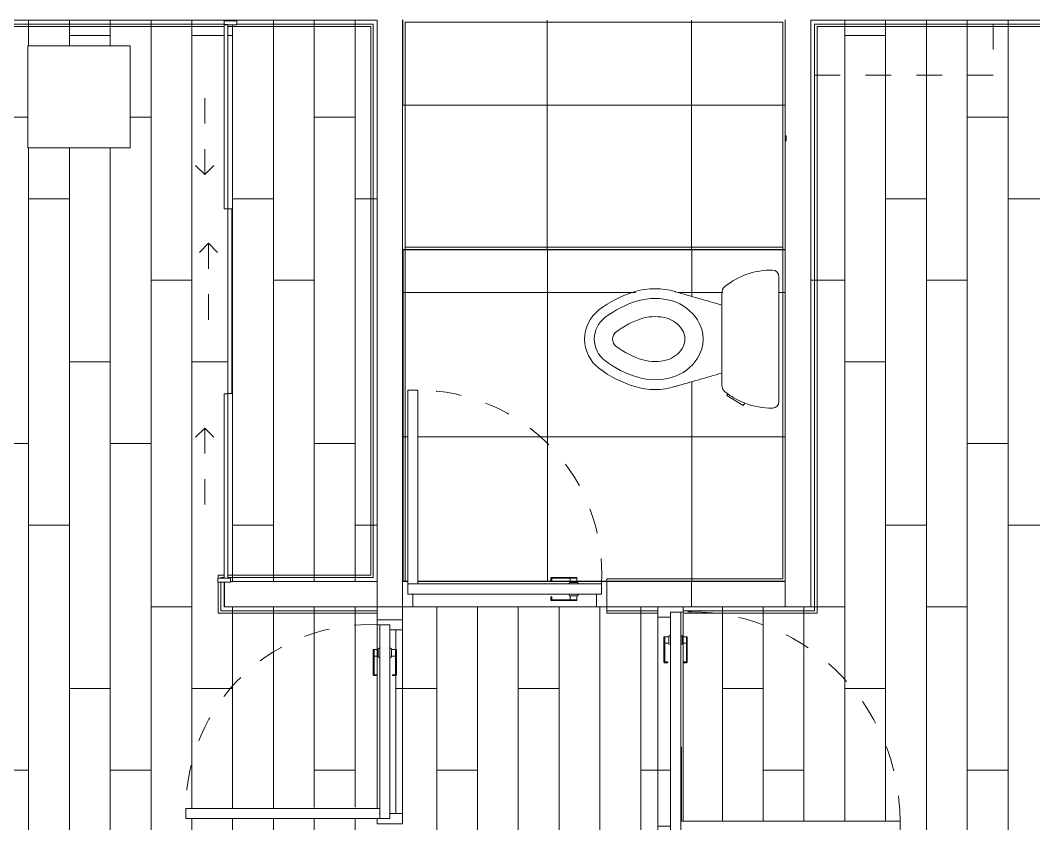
# Model space of a CAD drawing. Header units: metres. Extents: x 3856 to 4207, y -1118 to -691.
# Drawn here: x 3945.858 to 3949.831, y -987.677 to -984.527 of the extents above; entities that cross this region are included whole.
import ezdxf

# ---------------------------------------------------------------- set-up
doc = ezdxf.new("R2010")
doc.units = ezdxf.units.M
for name, pattern in [('Dash', [0.00635, 0.003175, -0.003175]), ('Derribado', [0.0048000000000000004, 0.0032, -0.0016]), ('Trazo', [0.006, 0.003, -0.003])]:
    doc.linetypes.add(name, pattern=pattern)
for name, color, linetype, lineweight in [('_Hidden Lines_', 7, 'Trazo', 9), ('Batiente de alzado', 7, 'Trazo', 9), ('Casework', 7, 'Continuous', 9), ('Common Edges', 7, 'Continuous', 9), ('Detail Items', 7, 'Continuous', 9), ('Doors', 7, 'Continuous', 9), ('Floors', 7, 'Continuous', 9), ('Linea de proyección', 7, 'Derribado', 9), ('Panel', 7, 'Continuous', 9), ('Plumbing Fixtures', 7, 'Continuous', 9), ('Surface Pattern', 7, 'Continuous', 9), ('Walls', 7, 'Continuous', 9)]:
    doc.layers.add(name, color=color, linetype=linetype, lineweight=lineweight)
doc.layers.add('Cour_Roja_Punteada_1', color=1, linetype='Dash', lineweight=9, true_color=0xff0000)
doc.layers.add('ROA-E00-URB-A101-MASTER_PLAN cambio estaciomientos_dwg', color=7, linetype='Continuous', lineweight=9, true_color=0x767676)

# ---------------------------------------------------------------- blocks, each defined once
blk = doc.blocks.new('Multifuncional 2D - Mesa Noche-4976159-IMPLANTACIÓN - KIT COMERCIAL')
at = {"layer": '_Hidden Lines_'}
for p, q in [((-0.4577620569950909, 1.086555683498738), (-0.857762056995091, 1.086555683498738)), ((-0.857762056995091, 1.086555683498738), (-0.857762056995091, 0.6865556834987374)), ((-0.4577620569950909, 0.6865556834987374), (-0.4577620569950909, 1.086555683498738)), ((-0.857762056995091, 0.6865556834987374), (-0.4577620569950909, 0.6865556834987374))]:
    blk.add_line(p, q, dxfattribs=at)
at = {"layer": 'Casework'}
for p, q in [((-0.857762056995097, 1.08655568349874), (-0.4577620569950955, 1.08655568349874)), ((-0.857762056995091, 0.6865556834987374), (-0.857762056995091, 1.086555683498738)), ((-0.4577620569950955, 1.08655568349874), (-0.4577620569950955, 0.6865556834987374)), ((-0.4577620569950955, 0.6865556834987374), (-0.857762056995097, 0.6865556834987374))]:
    blk.add_line(p, q, dxfattribs=at)
blk = doc.blocks.new('Toilet-Pressure_Lite_1_0-Kohler-Highline-3519-TR - SANITARIO ACUACER PLUS REDONDO BLANCO REF_ 320381001 CORONA O SIMILAR-5488958-IMPLANTACIÓN - KIT COMERCIAL')
at = {"layer": 'Plumbing Fixtures', "color": 254, "true_color": 0xd4d4d4}
for p, q in [((-0.1801879070843139, 0.2486238226514315), (-0.1335038235810955, 0.2486238226514318)), ((-0.1335038235810976, 0.2486238226514313), (0.1335038235811084, 0.2486238226514322)), ((0.1335038235811085, 0.2486238226514326), (0.1801879070843915, 0.2486238226514327)), ((-0.2604864728247689, 0.1643996283855014), (-0.2208485963497019, 0.2285772582551908)), ((-0.2208485963497019, 0.2285772582551908), (-0.2150025343455673, 0.2249665689222257)), ((-0.2511235076043945, 0.1586168025067784), (-0.2604864728247689, 0.1643996283855014)), ((0.2453633312441978, 0.02488760880128695), (-0.2453633312441851, 0.02488760880128532))]:
    blk.add_line(p, q, dxfattribs=at)
for centre, radius, start, end in [((-5.075939668586216e-17, 0.6427553522047058), 0.1440369563516639, 37.47528716573607, 142.5247128342662), ((0.2319525351493348, 0.4649308113799206), 0.436310023673554, 142.5247128342663, 163.4752871657062), ((3.383959779057477e-17, 0.6427553522047058), 0.1059369563516646, 37.47528716573644, 142.5247128342666), ((-0.2319525351493077, 0.4649308113799281), 0.4363100236735383, 16.52471283429449, 37.4752871657364), ((0.2319525351493288, 0.4649308113799238), 0.3982100236735481, 142.5247128342665, 163.4752871657064), ((0, 0.6427553522047058), 0.03471519007403445, 37.47528716573608, 142.524712834266), ((-0.231952535149313, 0.4649308113799255), 0.3982100236735447, 16.52471283429494, 37.4752871657366), ((0.2319525351493265, 0.464930811379925), 0.3269882573959152, 142.5247128342661, 163.4752871657064), ((-0.2319525351493138, 0.464930811379925), 0.3269882573959151, 16.52471283429461, 37.47528716573627), ((0.07766470487947394, 0.510705344583166), 0.2753751223644955, 163.4752871657065, 196.5247128340741), ((0.07766470487947363, 0.510705344583166), 0.237275122364496, 163.4752871657064, 196.5247128340741), ((0.07766470487947408, 0.5107053445831659), 0.166053356086866, 163.4752871657064, 196.524712834074), ((-0.07766470487946121, 0.510705344583166), 0.1660533560868658, 343.4752871659259, 16.5247128342947), ((-0.0776647048794614, 0.510705344583166), 0.2372751223644962, 343.4752871659264, 16.52471283429502), ((-0.07766470487946132, 0.510705344583166), 0.2753751223644956, 343.4752871659259, 16.52471283429468), ((0.02026089771574521, 0.493674626914924), 0.1773982284805788, 196.524712834074, 237.4752871659113), ((0.02026089771574526, 0.493674626914924), 0.1061764622029484, 196.5247128340742, 237.4752871659109), ((-0.02026089771573321, 0.4936746269149244), 0.1061764622029489, 302.5247128340732, 343.4752871659258), ((-0.02026089771573291, 0.4936746269149241), 0.1773982284805789, 302.5247128340735, 343.4752871659263), ((0.02026089771679765, 0.4936746269152477), 0.2154982284816791, 196.5247128340771, 197.1681466997196), ((-11.2240854769846, -2.8397080849147), 11.5125494736006, 15.5606257522474, 16.50016558330821), ((0, 0.4619016384278684), 0.0684932195923898, 237.4752871659109, 302.5247128340731), ((11.22408547696277, -2.839708084908398), 11.51254947357787, 163.4998344166902, 164.4393742477529), ((-0.02026089771699315, 0.4936746269153044), 0.2154982284818945, 342.8318533002796, 343.4752871659243), ((1.691979889528739e-17, 0.4619016384278686), 0.1397149858700203, 237.4752871659113, 302.5247128340734), ((-0.1807751328754266, 0.2160244707817613), 0.03260464041286635, 88.96801871538993, 141.0401872936831), ((0.1807751328754392, 0.2160244707817613), 0.03260464041286638, 38.95981270631844, 91.03198128449684), ((0.0186732519209162, 0.05474585009521459), 0.2891011349082593, 143.9285988717064, 158.9434423720505), ((0.0186732519211403, 0.05474585009503905), 0.2891011349085438, 141.0401872936843, 143.9285988717045), ((-0.01867325192089106, 0.05474585009522097), 0.2891011349082456, 359.0410338578337, 38.95981270631876), ((0.01867325192090464, 0.05474585009522057), 0.2891011349082465, 158.9434423720508, 180.958966142168), ((-0.2453633312441852, 0.04991166875583894), 0.02502405995455375, 180.0098732274629, 270.0000000000006), ((0.2453633312441978, 0.04991166875583894), 0.02502405995455361, 270.0000000000005, 359.9901267725712)]:
    blk.add_arc(centre, radius, start, end, dxfattribs=at)
blk = doc.blocks.new('COUR-PUERTA-SIMPLE - P-05 _ 80 cm x 210 cm-12032425-IMPLANTACIÓN - KIT COMERCIAL')
at = {"layer": 'Detail Items'}
for p, q in [((0.3399999999999995, -0.0399999999999892), (0.3800000000000016, -0.0399999999999894)), ((0.3399999999999979, -0.7999999999999882), (0.3400000000000016, -0.03999999999998915)), ((0.3400000000000016, -0.0399999999999892), (0.3399999999999979, -0.799999999999988)), ((0.3800000000000016, -0.0399999999999894), (0.3400000000000016, -0.0399999999999892)), ((0.3599999999999997, -0.03999999999998916), (0.3599999999999997, -0.04146767998336619)), ((0.3800000000000016, -0.0399999999999894), (0.3799999999999979, -0.7999999999999883)), ((0.3799999999999979, -0.7999999999999883), (0.3800000000000016, -0.03999999999998942)), ((0.3799999999999979, -0.7999999999999883), (0.3399999999999979, -0.7999999999999882)), ((0.3399999999999979, -0.799999999999988), (0.3799999999999979, -0.7999999999999882))]:
    blk.add_line(p, q, dxfattribs=at)
at = {"layer": 'Doors'}
for p, q in [((-0.4000000000000013, 0.05000000000000346), (-0.3599999999999954, 0.0500000000000034)), ((-0.4000000000000015, -0.04999999999999611), (-0.4000000000000013, 0.05000000000000346)), ((-0.3599999999999954, 0.0500000000000034), (-0.3599999999999954, 6.852518552591391e-16)), ((0.3599999999999953, 0.05000000000000203), (0.4000000000000015, 0.05000000000000197)), ((0.3599999999999951, -6.868058484392306e-16), (0.3599999999999953, 0.05000000000000203)), ((0.4000000000000015, 0.05000000000000197), (0.4000000000000012, -0.0499999999999978)), ((-0.380000000000001, 7.106315536020694e-16), (-0.3800000000000011, -0.04999999999999614)), ((-0.3599999999999954, 6.868058484392306e-16), (-0.380000000000001, 7.106315536020694e-16)), ((-0.2857437563335312, 0.006349999995472172), (-0.2890500000010821, -4.504727257881314e-12)), ((-0.254256243667518, 0.006350000000019384), (-0.2857437563324194, 0.006350000000019384)), ((-0.254256243667518, 0.006350000000019384), (-0.2857437563324194, 0.006350000000019384)), ((-0.2827000000011052, 0.02539999999554148), (-0.2827000000011052, 0.02222499999551837)), ((-0.2699999999999688, 0.02540000000006156), (-0.2826999999999686, 0.02540000000006156)), ((-0.2826999999999686, 0.02222500000006084), (-0.2699999999999688, 0.02222500000006084)), ((-0.2827000000011052, 0.02222499999544907), (-0.2827000000011052, 0.006349999995472172)), ((-0.2572999999999688, 0.02222499999999738), (-0.2826999999999688, 0.02222499999999738)), ((-0.2572999999999688, 0.02222499999999738), (-0.2826999999999688, 0.02222499999999738)), ((-0.2826999999999688, 0.006350000000019412), (-0.2572999999999688, 0.006350000000019412)), ((-0.2826999999999688, 0.006350000000019412), (-0.2572999999999688, 0.006350000000019412)), ((-0.2699999999999687, 0.02540000000006156), (-0.1842443741382883, 0.02540000000006122)), ((-0.1842443741382883, 0.02540000000006099), (-0.2699999999999688, 0.02540000000006121)), ((-0.2699999999999671, 0.02540000000006121), (-0.2699999999999671, 0.02222500000006084)), ((-0.2699999999999612, 0.02222500000006119), (-0.2699999999999612, 0.02540000000006124)), ((-0.2699999999999688, 0.02222500000006084), (-0.1842443741382883, 0.02222500000006062)), ((-0.1842443741382883, 0.02222500000006085), (-0.2699999999999687, 0.02222500000006119)), ((-0.257300000001059, 0.006349999995472172), (-0.257300000001059, 0.02222499999544907)), ((-0.2509500000010821, -4.504727257881314e-12), (-0.254256243668633, 0.006349999995472172)), ((-0.1842443741382883, 0.02222500000006062), (-0.1842443741382883, 0.009881210761383201)), ((-0.1842443741382883, 0.00988121076138343), (-0.1842443741382883, 0.02222500000006085)), ((-0.1842443741382883, 0.009881210761383201), (-0.1810999999999688, 0.009881210761383192)), ((-0.1810999999999688, 0.009881210761383416), (-0.1842443741382883, 0.009881210761383428)), ((-0.1810999999999688, 0.009881210761383192), (-0.1810999999999688, 0.02225562586174137)), ((-0.1810999999999688, 0.02225562586174159), (-0.1810999999999688, 0.009881210761383416)), ((0.3800000000000007, -7.360112519446048e-16), (0.3599999999999951, -6.868058484392306e-16)), ((0.3800000000000007, -0.03999999999997279), (0.3800000000000007, -7.360112519450013e-16)), ((-0.3800000000000011, -0.04999999999999614), (-0.4000000000000015, -0.04999999999999611)), ((-0.2890500000010821, -0.04000000000449563), (-0.2857437563335312, -0.04635000000454183)), ((-0.2857437563324197, -0.04635000000001084), (-0.2542562436675183, -0.04635000000001084)), ((-0.2857437563324197, -0.04635000000001084), (-0.2542562436675183, -0.04635000000001084)), ((-0.2827000000011052, -0.04635000000454183), (-0.2827000000011052, -0.06222500000451874)), ((-0.257299999999969, -0.04635000000001088), (-0.282699999999969, -0.04635000000001088)), ((-0.257299999999969, -0.04635000000001088), (-0.282699999999969, -0.04635000000001088)), ((-0.2827000000011052, -0.06222500000458804), (-0.2827000000011052, -0.06540000000461114)), ((-0.269999999999969, -0.0622250000000523), (-0.2826999999999688, -0.0622250000000523)), ((-0.282699999999969, -0.06222499999998884), (-0.257299999999969, -0.06222499999998884)), ((-0.282699999999969, -0.06222499999998884), (-0.257299999999969, -0.06222499999998884)), ((-0.2826999999999688, -0.06540000000005301), (-0.2699999999999691, -0.06540000000005301)), ((-0.269999999999969, -0.0622250000000523), (-0.1842443741382885, -0.06222500000005208)), ((-0.1842443741382886, -0.06222500000005231), (-0.269999999999969, -0.06222500000005265)), ((-0.2699999999999674, -0.06540000000005268), (-0.2699999999999674, -0.0622250000000523)), ((-0.2699999999999614, -0.06222500000005265), (-0.2699999999999614, -0.0654000000000527)), ((-0.269999999999969, -0.06540000000005303), (-0.1842443741382885, -0.06540000000005268)), ((-0.1842443741382885, -0.06540000000005244), (-0.269999999999969, -0.06540000000005267)), ((-0.257300000001059, -0.06222500000451874), (-0.257300000001059, -0.04635000000454183)), ((-0.254256243668633, -0.04635000000454183), (-0.2509500000010821, -0.04000000000449563)), ((-0.1842443741382886, -0.06222500000005209), (-0.1842443741382886, -0.04988121076137467)), ((-0.1842443741382886, -0.0498812107613749), (-0.1842443741382886, -0.06222500000005231)), ((-0.1842443741382886, -0.04988121076137467), (-0.1810999999999691, -0.04988121076137465)), ((-0.1810999999999691, -0.04988121076137488), (-0.1842443741382886, -0.04988121076137489)), ((-0.1810999999999691, -0.04988121076137467), (-0.181099999999969, -0.06225562586173284)), ((-0.181099999999969, -0.06225562586173306), (-0.1810999999999691, -0.04988121076137488)), ((0.4000000000000012, -0.0499999999999978), (0.3800000000000007, -0.04999999999999757))]:
    blk.add_line(p, q, dxfattribs=at)
at = {"layer": 'Doors', "flags": 128}
for points in [[(-0.1842443741382882, 0.02540000000006122), (-0.1835446850683213, 0.02532116397553206), (-0.1828800813299696, 0.02508860906940505), (-0.1822838889298176, 0.02471399655573814), (-0.1817860034442917, 0.0242161110702122), (-0.1814113909306248, 0.02361991867006024), (-0.1811788360244979, 0.02295531493170854), (-0.1810999999999687, 0.02225562586174159)], [(-0.1810999999999687, 0.02225562586174137), (-0.1811788360244979, 0.02295531493170832), (-0.1814113909306248, 0.02361991867006001), (-0.1817860034442917, 0.02421611107021197), (-0.1822838889298176, 0.0247139965557379), (-0.1828800813299696, 0.02508860906940482), (-0.1835446850683213, 0.02532116397553183), (-0.1842443741382882, 0.02540000000006099)], [(-0.1842443741382885, -0.06540000000005268), (-0.1835446850683216, -0.06532116397552352), (-0.1828800813299699, -0.06508860906939652), (-0.1822838889298179, -0.0647139965557296), (-0.181786003444292, -0.06421611107020367), (-0.1814113909306251, -0.0636199186700517), (-0.1811788360244981, -0.06295531493170001), (-0.181099999999969, -0.06225562586173306)], [(-0.181099999999969, -0.06225562586173284), (-0.1811788360244981, -0.06295531493169979), (-0.1814113909306251, -0.06361991867005148), (-0.181786003444292, -0.06421611107020343), (-0.1822838889298179, -0.06471399655572938), (-0.1828800813299699, -0.06508860906939629), (-0.1835446850683216, -0.06532116397552329), (-0.1842443741382885, -0.06540000000005246)]]:
    blk.add_lwpolyline(points, dxfattribs=at)
at = {"layer": 'Linea de proyección'}
blk.add_arc((0.3399999999999991, -0.07894736842104483), 0.7210526315789441, 176.9036846020439, 269.9999999999992, dxfattribs=at)
at = {"layer": 'Panel'}
for p, q in [((-0.3800000000000104, -0.0399999999999907), (-0.3800000000000104, -7.613909502879324e-16)), ((-0.3800000000000104, -7.613909502879324e-16), (0.3799999999999995, -7.613909502879324e-16)), ((0.3799999999999995, -7.613909502879324e-16), (0.3799999999999995, -0.0399999999999907)), ((0.3399999999999767, -0.0399999999999907), (-0.3800000000000104, -0.0399999999999907))]:
    blk.add_line(p, q, dxfattribs=at)
blk = doc.blocks.new('COUR-PUERTA-SIMPLE - P-04 90 cm x 2_10 cm-12032426-IMPLANTACIÓN - KIT COMERCIAL')
at = {"layer": 'Detail Items'}
for p, q in [((0.4299999999999973, 0.899999999999988), (0.3899999999999973, 0.8999999999999879)), ((0.3899999999999973, 0.8999999999999879), (0.3900000000000016, 0.03999999999998915)), ((0.3899999999999973, 0.8999999999999879), (0.4299999999999973, 0.899999999999988)), ((0.3900000000000016, 0.03999999999998912), (0.3899999999999973, 0.8999999999999879)), ((0.4300000000000015, 0.03999999999998932), (0.4299999999999973, 0.899999999999988)), ((0.4299999999999973, 0.8999999999999881), (0.4300000000000015, 0.03999999999998942)), ((0.3899999999999993, 0.03999999999998913), (0.4300000000000015, 0.03999999999998932)), ((0.4300000000000015, 0.03999999999998932), (0.3900000000000016, 0.03999999999998913)), ((0.4099999999999996, 0.03999999999998909), (0.4099999999999996, 0.04146767998336611))]:
    blk.add_line(p, q, dxfattribs=at)
at = {"layer": 'Doors'}
for p, q in [((-0.430000000000001, 0.04999999999999606), (-0.4500000000000021, 0.04999999999999603)), ((-0.4500000000000021, 0.04999999999999603), (-0.4500000000000018, -0.05000000000000356)), ((-0.4300000000000009, -7.952305480785055e-16), (-0.430000000000001, 0.04999999999999606)), ((-0.3357437563311982, 0.04635000000412601), (-0.3390499999987491, 0.04000000000407981)), ((-0.3042562436675185, 0.04635000000001085), (-0.3357437563324199, 0.04635000000001085)), ((-0.3042562436675186, 0.04635000000001085), (-0.33574375633242, 0.04635000000001085)), ((-0.3326999999987722, 0.06540000000412602), (-0.3326999999987722, 0.06222500000410291)), ((-0.3199999999999692, 0.06540000000005268), (-0.332699999999969, 0.06540000000005268)), ((-0.332699999999969, 0.06222500000005265), (-0.3199999999999693, 0.06222500000005265)), ((-0.3326999999987722, 0.06222500000403361), (-0.3326999999987722, 0.04635000000412601)), ((-0.3072999999999692, 0.06222499999998884), (-0.3326999999999692, 0.06222499999998884)), ((-0.3072999999999692, 0.06222499999998884), (-0.3326999999999692, 0.06222499999998884)), ((-0.3326999999999692, 0.04635000000001088), (-0.3072999999999692, 0.04635000000001088)), ((-0.3326999999999692, 0.04635000000001088), (-0.3072999999999692, 0.04635000000001088)), ((-0.3199999999999693, 0.06540000000005267), (-0.2342443741382888, 0.06540000000005244)), ((-0.2342443741382888, 0.06540000000005268), (-0.3199999999999692, 0.06540000000005303)), ((-0.3199999999999616, 0.0654000000000527), (-0.3199999999999616, 0.06222500000005265)), ((-0.3199999999999676, 0.0622250000000523), (-0.3199999999999676, 0.06540000000005268)), ((-0.3199999999999692, 0.06222500000005265), (-0.2342443741382888, 0.06222500000005231)), ((-0.2342443741382888, 0.06222500000005208), (-0.3199999999999693, 0.0622250000000523)), ((-0.307299999998726, 0.04635000000412601), (-0.307299999998726, 0.06222500000403361)), ((-0.3009499999987491, 0.04000000000407981), (-0.3042562436663, 0.04635000000412601)), ((-0.2342443741382888, 0.06222500000005231), (-0.2342443741382888, 0.0498812107613749)), ((-0.2342443741382888, 0.04988121076137467), (-0.2342443741382888, 0.06222500000005209)), ((-0.2342443741382888, 0.04988121076137489), (-0.2310999999999692, 0.04988121076137488)), ((-0.2310999999999692, 0.04988121076137465), (-0.2342443741382888, 0.04988121076137467)), ((-0.2310999999999692, 0.04988121076137488), (-0.2310999999999692, 0.06225562586173306)), ((-0.2310999999999692, 0.06225562586173284), (-0.2310999999999692, 0.04988121076137467)), ((0.4500000000000011, 0.04999999999999755), (0.4299999999999998, 0.04999999999999767)), ((0.4299999999999998, 0.03999999999997289), (0.43, 8.375300453167256e-16)), ((0.4500000000000011, -0.05000000000000188), (0.4500000000000011, 0.04999999999999755)), ((-0.3390499999987491, 4.088906280230731e-12), (-0.3357437563311982, -0.006349999995957296)), ((-0.3042562436663, -0.006349999995957296), (-0.3009499999987491, 4.088906280230731e-12)), ((0.43, 8.417599950400976e-16), (0.4099999999999944, 7.714048429156676e-16)), ((0.4099999999999944, 7.714048429156676e-16), (0.4099999999999946, -0.05000000000000192)), ((-0.4099999999999955, -7.714048429156676e-16), (-0.4300000000000009, -7.952305480785055e-16)), ((-0.4099999999999955, -0.05000000000000348), (-0.4099999999999955, -7.698508497355761e-16)), ((-0.3357437563324197, -0.006350000000019389), (-0.3042562436675182, -0.006350000000019389)), ((-0.3357437563324197, -0.006350000000019389), (-0.3042562436675183, -0.006350000000019389)), ((-0.3326999999987722, -0.006349999995957296), (-0.3326999999987722, -0.02222499999593419)), ((-0.3072999999999689, -0.006350000000019412), (-0.332699999999969, -0.006350000000019412)), ((-0.3072999999999689, -0.006350000000019412), (-0.332699999999969, -0.006350000000019412)), ((-0.3326999999987722, -0.0222249999960035), (-0.3326999999987722, -0.0253999999959573)), ((-0.319999999999969, -0.02222500000006119), (-0.3326999999999687, -0.02222500000006119)), ((-0.332699999999969, -0.02222499999999738), (-0.3072999999999689, -0.02222499999999738)), ((-0.332699999999969, -0.02222499999999738), (-0.3072999999999689, -0.02222499999999738)), ((-0.3326999999999687, -0.02540000000006121), (-0.3199999999999689, -0.02540000000006121)), ((-0.3199999999999689, -0.02222500000006119), (-0.2342443741382885, -0.02222500000006085)), ((-0.2342443741382885, -0.02222500000006062), (-0.319999999999969, -0.02222500000006084)), ((-0.3199999999999614, -0.02540000000006124), (-0.3199999999999614, -0.02222500000006119)), ((-0.3199999999999673, -0.02222500000006084), (-0.3199999999999673, -0.02540000000006121)), ((-0.319999999999969, -0.02540000000006121), (-0.2342443741382885, -0.02540000000006099)), ((-0.2342443741382885, -0.02540000000006122), (-0.3199999999999689, -0.02540000000006156)), ((-0.307299999998726, -0.02222499999593419), (-0.307299999998726, -0.006349999995957296)), ((-0.2342443741382885, -0.02222500000006085), (-0.2342443741382885, -0.00988121076138343)), ((-0.2342443741382885, -0.009881210761383201), (-0.2342443741382885, -0.02222500000006062)), ((-0.2342443741382885, -0.009881210761383428), (-0.231099999999969, -0.009881210761383416)), ((-0.231099999999969, -0.009881210761383192), (-0.2342443741382885, -0.009881210761383201)), ((-0.231099999999969, -0.009881210761383416), (-0.2310999999999689, -0.02225562586174159)), ((-0.2310999999999689, -0.02225562586174137), (-0.231099999999969, -0.009881210761383192)), ((-0.4500000000000018, -0.05000000000000356), (-0.4099999999999955, -0.05000000000000348)), ((0.4099999999999946, -0.05000000000000192), (0.4500000000000011, -0.05000000000000188))]:
    blk.add_line(p, q, dxfattribs=at)
at = {"layer": 'Doors', "flags": 128}
for points in [[(-0.2342443741382887, 0.06540000000005246), (-0.2335446850683218, 0.06532116397552329), (-0.2328800813299701, 0.06508860906939629), (-0.2322838889298182, 0.06471399655572938), (-0.2317860034442923, 0.06421611107020343), (-0.2314113909306253, 0.06361991867005148), (-0.2311788360244984, 0.06295531493169979), (-0.2310999999999692, 0.06225562586173284)], [(-0.2310999999999692, 0.06225562586173306), (-0.2311788360244984, 0.06295531493170001), (-0.2314113909306253, 0.0636199186700517), (-0.2317860034442923, 0.06421611107020367), (-0.2322838889298182, 0.0647139965557296), (-0.2328800813299701, 0.06508860906939652), (-0.2335446850683218, 0.06532116397552352), (-0.2342443741382887, 0.06540000000005268)], [(-0.2342443741382885, -0.02540000000006099), (-0.2335446850683215, -0.02532116397553183), (-0.2328800813299698, -0.02508860906940482), (-0.2322838889298179, -0.0247139965557379), (-0.231786003444292, -0.02421611107021197), (-0.2314113909306251, -0.02361991867006001), (-0.2311788360244981, -0.02295531493170832), (-0.231099999999969, -0.02225562586174137)], [(-0.231099999999969, -0.02225562586174159), (-0.2311788360244981, -0.02295531493170854), (-0.2314113909306251, -0.02361991867006024), (-0.231786003444292, -0.0242161110702122), (-0.2322838889298179, -0.02471399655573814), (-0.2328800813299698, -0.02508860906940505), (-0.2335446850683215, -0.02532116397553206), (-0.2342443741382885, -0.02540000000006122)]]:
    blk.add_lwpolyline(points, dxfattribs=at)
at = {"layer": 'Linea de proyección'}
blk.add_arc((0.3899999999999987, 0.07906976744185282), 0.8209302325581345, 90.00000000000045, 182.7278550632061, dxfattribs=at)
at = {"layer": 'Panel'}
for p, q in [((0.3899999999999733, 0.0399999999999907), (-0.4300000000000103, 0.0399999999999907)), ((-0.4300000000000103, 0.0399999999999907), (-0.4300000000000103, 7.613909502879324e-16)), ((0.4299999999999994, 7.613909502879324e-16), (0.4299999999999994, 0.0399999999999907)), ((-0.4300000000000103, 7.613909502879324e-16), (0.4299999999999994, 7.613909502879324e-16))]:
    blk.add_line(p, q, dxfattribs=at)
blk = doc.blocks.new('CLOSET 1 - ARAYA - CLOSET A-12123884-IMPLANTACIÓN - KIT COMERCIAL')
at = {"layer": 'Batiente de alzado'}
for p, q in [((-0.9789693959864024, 0.7262153574901116), (-1.014324735045729, 0.7615706965494393)), ((0.01496939598639258, 0.7262153574901131), (0.05032473504571953, 0.761570696549441)), ((-0.9789693959864024, 0.7262153574901116), (-1.358969395986402, 0.7262153574901152)), ((-0.9789693959864024, 0.7262153574901116), (-1.01432473504573, 0.6908600184307844)), ((-0.2544693959864027, 0.711215357490109), (-0.2898247350457296, 0.7465706965494369)), ((0.01496939598639258, 0.7262153574901131), (0.05032473504572023, 0.690860018430786)), ((0.01496939598639258, 0.7262153574901131), (0.3949693959863926, 0.7262153574901168)), ((-0.2544693959864027, 0.711215357490109), (-0.6344693959864027, 0.7112153574901127)), ((-0.2544693959864027, 0.711215357490109), (-0.2898247350457303, 0.6758600184307818))]:
    blk.add_line(p, q, dxfattribs=at)
at = {"layer": 'Casework'}
for p, q in [((-1.567499999999999, 0.6750000000000008), (-1.582500000000005, 0.6750000000000008)), ((-1.582500000000005, 0.6750000000000008), (-1.582500000000005, 0.625000000000001)), ((-1.567500000000006, 0.625000000000001), (-1.567499999999999, 0.6750000000000008)), ((-1.567500000000006, 0.6500000000009799), (-1.567500000000006, 0.6350000000009735)), ((-0.8442500000000047, 0.6500000000009799), (-1.567500000000006, 0.6500000000009799)), ((-0.8442500000000047, 0.6350000000009735), (-0.8442500000000047, 0.6500000000009799)), ((0.6034999999999964, 0.6500000000009816), (-0.1197500000000051, 0.6500000000009816)), ((-0.1197500000000051, 0.6500000000009816), (-0.1197500000000051, 0.6350000000009751)), ((0.6175541444259252, 0.6500000000009729), (0.6025541444259187, 0.6500000000009729)), ((0.6025541444259187, 0.6500000000009729), (0.6025541444259187, 0.600000000000973)), ((0.6034999999999964, 0.6350000000009751), (0.6034999999999964, 0.6500000000009816)), ((0.6175541444259176, 0.600000000000973), (0.6175541444259252, 0.6500000000009729)), ((-1.582500000000005, 0.625000000000001), (-1.567500000000006, 0.625000000000001)), ((-1.567500000000006, 0.6350000000009735), (-0.8442500000000047, 0.6350000000009735)), ((-0.8430000000000065, 0.6350000000009773), (-0.8430000000000065, 0.6200000000009709)), ((-0.1197500000000051, 0.6350000000009773), (-0.8430000000000065, 0.6350000000009773)), ((-0.8430000000000065, 0.6200000000009709), (-0.119750000000005, 0.6200000000009709)), ((-0.1197500000000051, 0.6350000000009751), (0.6034999999999964, 0.6350000000009751)), ((-0.1197500000000051, 0.6200000000009709), (-0.119750000000005, 0.6350000000009773)), ((0.6025541444259187, 0.600000000000973), (0.6175541444259176, 0.600000000000973))]:
    blk.add_line(p, q, dxfattribs=at)
blk = doc.blocks.new('PM4045551-Ducha-monocontrol-Palma-Pro - Ducha monocontrol Palma Pro-10363257-IMPLANTACIÓN - KIT COMERCIAL')
at = {"layer": 'Plumbing Fixtures', "color": 253, "true_color": 0xaaaaaa}
for p, q in [((0.1146999999989257, -0.005500000004113645), (0.1146999999989257, -0.008600000004138929)), ((0.1146999999999937, -0.005500000000000156), (0.1249999999999916, -0.005500000000000189)), ((0.1249999999999917, -0.008600000000000189), (0.1146999999999937, -0.008600000000000156)), ((0.1249999999999916, -0.005500000000000189), (0.1352999999999896, -0.005500000000000222)), ((0.1352999999999897, -0.008600000000000222), (0.1249999999999916, -0.008600000000000189)), ((0.1352999999989037, -0.008600000004138929), (0.1352999999989037, -0.005500000004113645))]:
    blk.add_line(p, q, dxfattribs=at)
at = {"layer": 'Plumbing Fixtures', "color": 253, "true_color": 0xaaaaaa, "flags": 128}
for points in [[(0.1146999999989257, -0.005500000004113645), (0.1146600106647442, -0.005499200110783023), (0.1146200853049666, -0.00549680171041091), (0.1145802877916356, -0.005492808639985378), (0.1145406817922792, -0.005487227287486894), (0.1145013306681041, -0.005480066581977917), (0.1144622973724658, -0.005471337978979864), (0.1144236443503092, -0.005461055442454199), (0.1143854334382335, -0.005449235422209495), (0.1143477257655954, -0.005435896827774013), (0.1143105816565836, -0.005421060998110079), (0.1142740605338871, -0.00540475166737815), (0.1142382208234027, -0.005386994926889202), (0.1142031198610215, -0.005367819183799838), (0.1141688138009411, -0.00534725511516408), (0.1141353575255011, -0.005325335619005091), (0.1141028045575144, -0.005302095761991041), (0.1140712069748854, -0.005277572722883451), (0.1140406153269605, -0.005251805733282709), (0.1140110785537898, -0.005224836014908397), (0.1139826439080216, -0.005196706713483764), (0.1139553568789463, -0.005167462829986653), (0.1139292611200044, -0.005137151148296653), (0.1139043983788599, -0.005105820160763142), (0.1138808084305911, -0.005073519990169553), (0.1138585290141396, -0.005040302309965046)], [(0.1147082389003004, -0.005500000004113645), (0.1147329424239391, -0.005500000004113645), (0.1147740710495924, -0.005500000004113645), (0.114831558980105, -0.005500000004113645), (0.1149053142471732, -0.005500000004113645), (0.1149952188579215, -0.005500000004113645), (0.1151011289843784, -0.005500000004113645), (0.1152228751926632, -0.005500000004113645), (0.1153602627150715, -0.005500000004113645), (0.1155130717606931, -0.005500000004113645), (0.1156810578677518, -0.005500000004113645), (0.1158639522942682, -0.005500000004113645), (0.1160614624482965, -0.005500000004113645), (0.1162732723554458, -0.005500000004113645), (0.1164990431653498, -0.005500000004113645), (0.1167384136927192, -0.005500000004113645), (0.1169910009957492, -0.005500000004113645), (0.1172564009887616, -0.005500000004113645), (0.1175341890883219, -0.005500000004113645), (0.1178239208926214, -0.005500000004113645), (0.118125132892808, -0.005500000004113645), (0.1184373432136328, -0.005500000004113645), (0.1187600523854913, -0.005500000004113645), (0.1190927441423835, -0.005500000004113645), (0.1194348862484969, -0.005500000004113645), (0.1197859313493918, -0.005500000004113645), (0.1201453178479287, -0.005500000004113645), (0.1205124708022331, -0.005500000004113645), (0.120886802845977, -0.005500000004113645), (0.1212677151278571, -0.005500000004113645), (0.1216545982692302, -0.005500000004113645), (0.1220468333396988, -0.005500000004113645), (0.1224437928468344, -0.005500000004113645), (0.1228448417401769, -0.005500000004113645), (0.1232493384270163, -0.005500000004113645), (0.1236566357989159, -0.005500000004113645), (0.1240660822669679, -0.005500000004113645), (0.1244770228040488, -0.005500000004113645), (0.1248887999932427, -0.005500000004113645), (0.1249999999989494, -0.005500000004113645)], [(0.1249999999989494, -0.005500000004113645), (0.1245881098568381, -0.005500000004113645), (0.1241768786510527, -0.005500000004113645), (0.1237669642638821, -0.005500000004113645), (0.1233590224708582, -0.005500000004113645), (0.1229537058917089, -0.005500000004113645), (0.1225516629467169, -0.005500000004113645), (0.1221535368186916, -0.005500000004113645), (0.1217599644245749, -0.005500000004113645), (0.1213715753961942, -0.005500000004113645), (0.1209889910731445, -0.005500000004113645), (0.1206128235086986, -0.005500000004113645), (0.1202436744908264, -0.005500000004113645), (0.1198821345790837, -0.005500000004113645), (0.1195287821602831, -0.005500000004113645), (0.1191841825229458, -0.005500000004113645), (0.1188488869528907, -0.005500000004113645), (0.1185234318515555, -0.005500000004113645), (0.1182083378776038, -0.005500000004113645), (0.1179041091142433, -0.005500000004113645), (0.1176112322626024, -0.005500000004113645), (0.1173301758631749, -0.005500000004113645), (0.1170613895462333, -0.005500000004113645), (0.1168053033125278, -0.005500000004113645), (0.116562326845449, -0.005500000004113645), (0.1163328488553479, -0.005500000004113645), (0.116117236458299, -0.005500000004113645), (0.1159158345879907, -0.005500000004113645), (0.1157289654444858, -0.005500000004113645), (0.115556927978603, -0.005500000004113645), (0.115399997413446, -0.005500000004113645), (0.1152584248046031, -0.005500000004113645), (0.1151324366379098, -0.005500000004113645), (0.1150222344676849, -0.005500000004113645), (0.1149279945938451, -0.005500000004113645), (0.1148498677800479, -0.005500000004113645), (0.1147879790125844, -0.005500000004113645), (0.1147424273001621, -0.005500000004113645), (0.1147132855159618, -0.005500000004113645)], [(0.135291761097529, -0.005500000004113645), (0.135267057573821, -0.005500000004113645), (0.135225928948237, -0.005500000004113645), (0.1351684410177244, -0.005500000004113645), (0.1350946857507255, -0.005500000004113645), (0.1350047811399079, -0.005500000004113645), (0.1348988710135203, -0.005500000004113645), (0.1347771248051662, -0.005500000004113645), (0.134639737282758, -0.005500000004113645), (0.1344869282372056, -0.005500000004113645), (0.1343189421301469, -0.005500000004113645), (0.1341360477035612, -0.005500000004113645), (0.1339385375496022, -0.005500000004113645), (0.1337267276423143, -0.005500000004113645), (0.133500956832549, -0.005500000004113645), (0.1332615863051102, -0.005500000004113645), (0.1330089990020109, -0.005500000004113645), (0.1327435990090678, -0.005500000004113645), (0.1324658109095768, -0.005500000004113645), (0.1321760791051387, -0.005500000004113645), (0.1318748671050907, -0.005500000004113645), (0.1315626567841966, -0.005500000004113645), (0.1312399476123381, -0.005500000004113645), (0.1309072558554459, -0.005500000004113645), (0.1305651137493325, -0.005500000004113645), (0.1302140686483683, -0.005500000004113645), (0.12985468214997, -0.005500000004113645), (0.129487529195527, -0.005500000004113645), (0.1291131971517831, -0.005500000004113645), (0.1287322848700416, -0.005500000004113645), (0.1283454017285993, -0.005500000004113645), (0.1279531666581306, -0.005500000004113645), (0.1275562071509257, -0.005500000004113645), (0.1271551582575832, -0.005500000004113645), (0.1267506615708131, -0.005500000004113645), (0.1263433641989135, -0.005500000004113645), (0.1259339177309308, -0.005500000004113645), (0.1255229771937113, -0.005500000004113645), (0.1251112000045867, -0.005500000004113645), (0.1249999999989494, -0.005500000004113645)], [(0.1249999999989494, -0.005500000004113645), (0.1254118901410606, -0.005500000004113645), (0.125823121346846, -0.005500000004113645), (0.1262330357340166, -0.005500000004113645), (0.1266409775270406, -0.005500000004113645), (0.1270462941060512, -0.005500000004113645), (0.1274483370511125, -0.005500000004113645), (0.1278464631790684, -0.005500000004113645), (0.1282400355732545, -0.005500000004113645), (0.1286284246017045, -0.005500000004113645), (0.129011008924685, -0.005500000004113645), (0.1293871764890615, -0.005500000004113645), (0.129756325507003, -0.005500000004113645), (0.1301178654186764, -0.005500000004113645), (0.130471217837477, -0.005500000004113645), (0.1308158174748836, -0.005500000004113645), (0.1311511130449388, -0.005500000004113645), (0.1314765681462739, -0.005500000004113645), (0.1317916621202256, -0.005500000004113645), (0.1320958908835168, -0.005500000004113645), (0.1323887677351577, -0.005500000004113645), (0.1326698241346545, -0.005500000004113645), (0.1329386104515268, -0.005500000004113645), (0.1331946966852323, -0.005500000004113645), (0.1334376731524497, -0.005500000004113645), (0.1336671511424121, -0.005500000004113645), (0.1338827635395304, -0.005500000004113645), (0.1340841654098387, -0.005500000004113645), (0.1342710345533436, -0.005500000004113645), (0.1344430720192957, -0.005500000004113645), (0.1346000025843834, -0.005500000004113645), (0.1347415751932957, -0.005500000004113645), (0.1348675633598503, -0.005500000004113645), (0.1349777655301445, -0.005500000004113645), (0.1350720054039843, -0.005500000004113645), (0.1351501322178509, -0.005500000004113645), (0.1352120209853143, -0.005500000004113645), (0.1352575726976673, -0.005500000004113645), (0.1352867144818676, -0.005500000004113645)], [(0.1361313834597178, -0.005055699150322471), (0.136108496402755, -0.005088501121335867), (0.1360843159239685, -0.00512036161613396), (0.1360588807070451, -0.005151229664628772), (0.1360322314429092, -0.005181055884614034), (0.1360044107647151, -0.005209792560493952), (0.1359754631794454, -0.005237393719655666), (0.1359454349972904, -0.005263815206208165), (0.1359143742567309, -0.005289014751325339), (0.1358823306484428, -0.005312952041232711), (0.1358493554353909, -0.00533558878124386), (0.1358155013707034, -0.005356888757509842), (0.1357808226138845, -0.005376817894541091), (0.1357453746434225, -0.005395344309957181), (0.1357092141685665, -0.005412438365494199), (0.1356723990383311, -0.005428072714339032), (0.1356349881491142, -0.005442222344790571), (0.1355970413502371, -0.005454864620455737), (0.1355586193485826, -0.005465979316495214), (0.1355197836110847, -0.005475548651710961), (0.1354805962668031, -0.005483557317168561), (0.1354411200069877, -0.005489992500730659), (0.1354014179852809, -0.005494843907501491), (0.1353615537163967, -0.005498103776182507), (0.1353215909746597, -0.00549976689182422)]]:
    blk.add_lwpolyline(points, dxfattribs=at)
blk = doc.blocks.new('EDIFICIO TIPO A_rvt-1-IMPLANTACIÓN - KIT COMERCIAL')
at = {"layer": 'Surface Pattern', "true_color": 0x808080}
h = blk.add_hatch(dxfattribs=at)
h.set_pattern_fill('FP_31', color=8, style=0, pattern_type=2)
h.set_pattern_definition([(270, (3948.45, -991.627), (0.16, 9.797174393178826e-18), []), (0, (3948.45, -991.627), (0.32, 0.32), [0.16, -1.12]), (0, (3948.61, -992.2669999999999), (0.32, 0.32), [0.16, -1.12])])
h.paths.add_polyline_path([(3946.1214875769, -994.8273450428968), (3947.256761156765, -994.8273450428968), (3947.256761156765, -993.527345042896), (3947.056761156764, -993.527345042896), (3947.056761156764, -991.627345042896), (3949.731761156766, -991.627345042897), (3949.731761156766, -991.607345042896), (3948.781761156767, -991.607345042896), (3948.781761156767, -991.567345042896), (3949.741761156766, -991.5630044011709), (3949.730124217406, -990.3273450428981), (3948.456761156765, -990.3273450428981), (3948.456761156765, -990.6273450428965), (3948.356761156765, -990.6273450428965), (3948.356761156765, -987.6873450428965), (3948.406761156764, -987.6873450428965), (3948.406761156764, -986.8673450428964), (3948.356761156764, -986.8673450428964), (3948.356761156764, -986.8273450428967), (3947.356761156764, -986.8273450428967), (3947.356761156764, -986.9173450428965), (3947.306761156765, -986.9173450428965), (3947.306761156765, -987.6373450428964), (3947.356761156765, -987.6373450428964), (3947.356761156765, -989.0273450428972), (3947.256761156765, -989.0273450428972), (3947.256761156765, -987.8273450428964), (3943.756761156765, -987.8273450428964), (3943.756761156765, -994.8273450428968), (3944.606761156764, -994.8273450428968)])
h.paths.add_polyline_path([(3943.806761156763, -994.777345042861), (3943.806761156763, -993.2773450428964), (3944.606761156764, -993.2773450428964), (3944.606761156764, -993.9773450428963), (3946.1214875769, -993.9773450428963), (3946.1214875769, -994.777345042861), (3943.811448656804, -994.777345042861)])
h.paths.add_polyline_path([(3945.452073656765, -993.2773450428967), (3945.039223540192, -993.2773450428964), (3945.039223540192, -992.7773450428963), (3945.639223540192, -992.7773450428963), (3945.639223540192, -993.2773450428967)])
h.paths.add_polyline_path([(3949.826124217411, -991.5873450428961), (3949.830124217411, -991.5873450428961), (3949.830124217411, -990.6673450428962), (3949.781761156767, -990.6673450428962), (3949.781761156767, -991.5873450428961)])
h.paths.add_polyline_path([(3945.039223540192, -991.0273449466017), (3944.456761156764, -991.0273449466017), (3944.456761156764, -990.3273449465821), (3946.056761156764, -990.3273449465821), (3946.056761156764, -991.0273449466017), (3945.639223540192, -991.0273449466017)])
h.paths.add_polyline_path([(3950.155942687089, -990.2123450428968), (3950.155942687089, -987.8273450428958), (3949.056761156766, -987.8273450428969), (3949.056761156766, -989.0348450428967), (3948.471761156765, -989.0348450428967), (3948.471761156765, -990.2123450428968), (3948.759431527634, -990.2123450428968), (3948.769090785897, -990.2123450428968), (3949.041761156765, -990.2123450428968), (3949.041761156765, -989.8773450428968), (3949.056761156766, -989.8773450428968), (3949.056761156766, -990.2123450428968), (3950.150327917959, -990.2123450428968)])
h.paths.add_polyline_path([(3943.75348727805, -987.7273450428963), (3947.256761156765, -987.7273450428963), (3947.256761156765, -987.6573450428965), (3946.506761156765, -987.6573450428965), (3946.506761156765, -987.6173450428964), (3947.266761156764, -987.611630757182), (3947.256761156765, -986.8273450428967), (3946.656761156765, -986.8273450428967), (3946.649502972064, -986.7298450428982), (3946.631761156764, -986.7298450428982), (3946.640265282456, -986.7148450428982), (3946.656761156765, -986.7148450428982), (3946.656761156764, -985.9915950428983), (3946.671761156764, -985.9915950428983), (3946.681761156764, -986.7273450428967), (3947.256761156765, -986.7273450428967), (3947.256761156765, -984.5273450428965), (3943.75348727805, -984.5273450428965), (3943.75348727805, -986.8549946244207)])
h.paths.add_polyline_path([(3951.94697133493, -987.7273450428963), (3952.306761156765, -987.7273450428963), (3952.306761156765, -984.5273450428965), (3948.956761156766, -984.5273450428965), (3948.956761156766, -986.8273450428967), (3948.456761156764, -986.8273450428967), (3948.446761156764, -987.6673450428964), (3949.306761156764, -987.6673450428964), (3949.306761156764, -987.7073450428966), (3948.456761156764, -987.7073450428966), (3948.456761156764, -987.7273450428963), (3951.786221060462, -987.7273450428963)])
h.paths.add_polyline_path([(3951.786221060462, -987.294950844364), (3951.786221060462, -986.8949508443641), (3952.186221060462, -986.8949508443641), (3952.186221060462, -987.294950844364), (3951.94697133493, -987.294950844364)])
h.paths.add_polyline_path([(3952.186221060462, -986.7949508443637), (3950.286221060463, -986.7949508443637), (3950.286221060463, -985.1949508443658), (3952.186221060462, -985.1949508443658)])
h.paths.add_polyline_path([(3945.798100281814, -986.5273450428941), (3944.398100281811, -986.5273450428941), (3944.398100281811, -984.6273450428972), (3945.798100281814, -984.6273450428972), (3945.798100281814, -986.0766816870408)])
h.paths.add_polyline_path([(3946.671761156764, -985.9903450428984), (3946.671761156764, -985.2670950428983), (3946.686761156764, -985.2670950428983), (3946.686761156764, -985.9903450428984)])
h.paths.add_polyline_path([(3946.656761156764, -985.2670950428983), (3946.656761156764, -984.5297908984724), (3946.706761156764, -984.5297908984724), (3946.706761156764, -984.5447908984725), (3946.671761156764, -984.5447908984725), (3946.671761156764, -985.2670950428983)])
h.paths.add_polyline_path([(3951.94697133493, -985.0949508443641), (3951.786221060461, -985.0949508443641), (3951.786221060461, -984.6949508443641), (3952.186221060461, -984.6949508443641), (3952.186221060462, -985.0949508443641)])
h.paths.add_polyline_path([(3946.287828519202, -985.0273450428962), (3945.887828519202, -985.0273450428962), (3945.887828519202, -984.6273450428963), (3946.287828519202, -984.6273450428963)])
h.paths.add_polyline_path([(3944.287828519203, -985.027345042896), (3943.887828519203, -985.027345042896), (3943.887828519203, -984.627345042896), (3944.287828519203, -984.627345042896), (3944.287828519203, -984.9322502566811)])
h = blk.add_hatch(dxfattribs=at)
h.set_pattern_fill('FP_39', color=8, style=0, pattern_type=2)
h.set_pattern_definition([(180, (3947.923, -985.427), (-6.93150088317402e-17, -0.5660000000000001), []), (270, (3947.923, -985.427), (0.5660000000000001, 3.46575044158701e-17), [])])
h.paths.add_polyline_path([(3948.613353661802, -985.4273450428958), (3948.856761156766, -985.4273450428958), (3948.856761156766, -984.5273450428962), (3947.356761156765, -984.5273450428962), (3947.358398096123, -985.4273450428958), (3947.946630127176, -985.4273450428958)])
h = blk.add_hatch(dxfattribs=at)
h.set_pattern_fill('FP_29', color=8, style=0, pattern_type=2)
h.set_pattern_definition([(270, (3956.414, 1043.515), (0.5660000000000001, 3.46575044158701e-17), []), (0, (3956.414, 1043.515), (0, 0.5660000000000001), [])])
h.paths.add_polyline_path([(3947.946630127176, -986.7273450428967), (3948.856761156765, -986.7273450428967), (3948.856761156765, -985.4273450428958), (3947.358398096123, -985.4273450428958), (3947.358398096123, -986.7273450428967), (3947.376761156767, -986.7273450428967), (3947.376761156767, -985.9773450428958), (3947.416761156766, -985.9773450428958), (3947.416761156766, -986.7273450428967)])
h.paths.add_polyline_path([(3948.806853800163, -986.0477324337241), (3948.67989369519, -986.028468550501), (3948.613353661802, -985.9652094328989), (3948.608137334115, -985.9575329499816), (3948.608137334115, -985.9108488664775), (3948.426696633668, -985.9629803354577), (3948.42438044891, -985.9636816813822), (3948.31962286727, -985.9737838904209), (3948.217794604492, -985.9454899929294), (3948.126370957259, -985.8916550526656), (3948.084836726468, -985.8410788177699), (3948.073735056259, -985.8100675422795), (3948.084836726468, -985.7136112680217), (3948.126370957259, -985.6630350331261), (3948.217794604492, -985.6092000928626), (3948.31962286727, -985.5809061953718), (3948.42438044891, -985.5917097503349), (3948.426696633668, -985.5917097503349), (3948.608137334115, -985.6438412193155), (3948.613353661802, -985.5859727761163), (3948.62023569846, -985.5712169597595), (3948.707891164308, -985.5226684968853), (3948.806853800164, -985.5069576520697), (3948.831873547964, -985.5319817116527), (3948.826114364114, -986.028468550501), (3948.811247504158, -986.0433379725398)])
h = blk.add_hatch(dxfattribs=at)
h.set_pattern_fill('FP_27', color=8, style=0, pattern_type=2)
h.set_pattern_definition([(90, (3946.791, -987.393), (-0.5660000000000001, 3.46575044158701e-17), []), (180, (3946.791, -987.393), (-6.93150088317402e-17, -0.5660000000000001), [])])
h.paths.add_polyline_path([(3948.512761156765, -986.8273450428959), (3948.856761156765, -986.8273450428959), (3948.856761156765, -986.7273450428967), (3948.156761156766, -986.7273450428967), (3948.156761156766, -986.8273450428959), (3948.50489109908, -986.8273450428959)])
at = {"layer": 'Casework'}
blk.add_line((3948.29176115676, -986.7274466808864), (3948.306761156761, -986.7274466808864), dxfattribs=at)
at = {"layer": 'Common Edges'}
for p, q in [((3947.366761156761, -985.4173450428948), (3947.366761156761, -985.4273450428948)), ((3948.846761156761, -985.4273450428948), (3948.846761156761, -985.4173450428948)), ((3947.25676115676, -986.8423450429224), (3947.25676115676, -986.8273450429224))]:
    blk.add_line(p, q, dxfattribs=at)
at = {"layer": 'Cour_Roja_Punteada_1'}
for p, q in [((3948.971761156766, -984.5423450429224), (3949.671761156766, -984.5423450429224)), ((3948.971761156766, -984.7423450429224), (3948.971761156766, -984.5423450429224)), ((3948.971761156766, -984.5423450429224), (3949.671761156766, -984.5423450429224)), ((3948.971761156766, -984.7423450429224), (3948.971761156766, -984.5423450429224)), ((3949.671761156766, -984.5423450429224), (3949.671761156766, -984.7423450429224)), ((3949.671761156766, -984.5423450429224), (3949.671761156766, -984.7423450429224)), ((3949.671761156766, -984.7423450429224), (3948.971761156766, -984.7423450429224)), ((3949.671761156766, -984.7423450429224), (3948.971761156766, -984.7423450429224))]:
    blk.add_line(p, q, dxfattribs=at)
at = {"layer": 'Floors'}
for p, q in [((3947.256761156761, -984.5273450428954), (3943.753487278046, -984.5273450428954)), ((3947.256761156761, -986.7273450428955), (3947.256761156761, -984.5273450428954)), ((3947.356761156761, -984.5273450428949), (3947.356761156761, -985.4273450428948)), ((3948.856761156761, -985.4273450428948), (3948.856761156761, -984.5273450428949)), ((3952.306761156762, -984.5273450428954), (3948.956761156762, -984.5273450428954)), ((3948.956761156762, -984.5273450428954), (3948.956761156762, -986.8273450428957)), ((3948.856761156761, -985.4273450428947), (3947.358398096119, -985.4273450428947)), ((3947.358398096119, -985.4273450428947), (3947.358398096119, -986.7273450428955)), ((3948.856761156761, -986.7273450428955), (3948.856761156761, -985.4273450428947)), ((3947.356761156761, -985.5273450428945), (3947.356761156761, -986.7273450428947)), ((3946.656761156761, -986.8273450428957), (3946.656761156761, -986.7298450428971)), ((3946.681761156761, -986.7273450428955), (3947.256761156761, -986.7273450428955)), ((3947.416761156762, -986.7273450428955), (3948.136761156763, -986.7273450428955)), ((3948.156761156763, -986.7273450428955), (3948.856761156761, -986.7273450428955)), ((3948.856761156761, -986.8273450428948), (3948.856761156761, -986.7273450428958)), ((3947.256761156761, -986.8273450428957), (3946.656761156761, -986.8273450428957)), ((3948.116761156763, -986.8273450428957), (3947.396761156763, -986.8273450428957)), ((3948.35676115676, -986.8273450428957), (3948.156761156763, -986.8273450428957)), ((3948.956761156762, -986.8273450428957), (3948.45676115676, -986.8273450428957))]:
    blk.add_line(p, q, dxfattribs=at)
at = {"layer": 'Walls', "lineweight": 18}
for p, q in [((3947.241761156768, -984.5273450429219), (3943.771761156766, -984.5273450429219)), ((3943.771761156766, -984.5423450429219), (3946.656761156759, -984.5423450429219)), ((3946.70676115676, -984.5423450429219), (3947.241761156768, -984.5423450429219)), ((3947.256761156767, -984.5273450429219), (3947.241761156768, -984.5273450429219)), ((3947.241761156768, -984.542345042922), (3947.241761156768, -986.7123450428963)), ((3947.256761156767, -986.7123450428963), (3947.256761156767, -984.5273450429219)), ((3947.356761156761, -984.525295042921), (3947.356761156761, -984.5352950429211)), ((3947.356761156761, -984.5352950429211), (3947.356761156761, -986.7273450428947)), ((3947.366761156761, -984.5352950429209), (3948.846761156761, -984.5352950429211)), ((3947.366761156761, -985.4173450428948), (3947.366761156761, -984.5352950429211)), ((3948.846761156761, -984.5352950429211), (3948.846761156761, -985.4173450428948)), ((3948.856761156761, -986.7273450428951), (3948.856761156761, -984.525295042921)), ((3948.956761156766, -984.5273450429224), (3948.956761156766, -986.8273450429224)), ((3948.971761156766, -984.5273450429224), (3948.956761156766, -984.5273450429224)), ((3952.306761156768, -984.5273450429224), (3948.971761156766, -984.5273450429224)), ((3948.971761156766, -984.5423450429224), (3952.291761156768, -984.5423450429224)), ((3948.971761156766, -986.8423450429224), (3948.971761156766, -984.5423450429224)), ((3948.846761156761, -985.4173450428948), (3947.366761156761, -985.4173450428948)), ((3947.366761156761, -986.7273450428947), (3947.366761156761, -985.4273450428948)), ((3947.366761156761, -985.4273450428948), (3948.846761156761, -985.4273450428948)), ((3948.846761156761, -985.4273450428948), (3948.846761156761, -986.717345042895)), ((3946.65676115676, -986.7123450428963), (3946.643398096117, -986.7123450428963)), ((3946.643398096117, -986.7298450428971), (3946.643398096117, -986.8423450429224)), ((3946.658398096117, -986.8273450429224), (3946.658398096117, -986.7298450428971)), ((3947.241761156768, -986.7123450428963), (3946.67176115676, -986.7123450428963)), ((3946.681761156761, -986.7273450428962), (3947.256761156767, -986.7273450428962)), ((3947.256761156767, -986.7273450428962), (3947.256761156767, -986.7123450428963)), ((3948.846761156761, -986.717345042895), (3948.156761156763, -986.717345042895)), ((3948.156761156763, -986.717345042895), (3948.156761156763, -986.7273450428951)), ((3948.156761156763, -986.7273450428951), (3948.846761156761, -986.7273450428951)), ((3948.846761156761, -986.7273450428951), (3948.856761156761, -986.7273450428951)), ((3946.643398096117, -986.8423450429224), (3946.658398096117, -986.8423450429224)), ((3947.25676115676, -986.8273450429224), (3946.658398096117, -986.8273450429224)), ((3946.658398096117, -986.8423450429224), (3947.25676115676, -986.8423450429224)), ((3947.356761156761, -986.8273450428948), (3947.25676115676, -986.8273450428948)), ((3947.25676115676, -986.8423450429224), (3947.25676115676, -986.8773450428953)), ((3947.356761156761, -986.8773450428953), (3947.356761156761, -986.8273450428948)), ((3948.356761156761, -986.8273450429224), (3948.156761156763, -986.8273450429224)), ((3948.156761156763, -986.8273450429224), (3948.156761156763, -986.8423450429224)), ((3948.156761156763, -986.8423450429224), (3948.35676115676, -986.8423450429224)), ((3948.956761156766, -986.8273450429224), (3948.456761156761, -986.8273450429224)), ((3948.45676115676, -986.8423450429224), (3948.956761156766, -986.8423450429224)), ((3948.956761156766, -986.8423450429224), (3948.971761156766, -986.8423450429224))]:
    blk.add_line(p, q, dxfattribs=at)
at = {"layer": 'Walls'}
for p, q in [((3943.781761156766, -984.5423450429221), (3946.656761156759, -984.5423450429221)), ((3946.656761156759, -984.5523450429222), (3943.781761156766, -984.5523450429222)), ((3947.231761156767, -984.5523450429222), (3946.67176115676, -984.5523450429222)), ((3946.70676115676, -984.5423450429221), (3947.241761156768, -984.5423450429221)), ((3947.231761156767, -986.7023450428962), (3947.231761156767, -984.5523450429222)), ((3947.241761156768, -984.5523450429222), (3947.241761156768, -984.5423450429221)), ((3947.241761156768, -984.5523450429222), (3947.241761156768, -986.7123450428963)), ((3948.971761156766, -986.8423450429218), (3948.971761156766, -984.5423450429224)), ((3948.981761156766, -984.5423450429224), (3948.971761156766, -984.5423450429224)), ((3948.981761156766, -984.5423450429224), (3952.291761156768, -984.5423450429224)), ((3948.981761156766, -984.5523450429224), (3948.981761156766, -986.8423450429218)), ((3952.281761156768, -984.5523450429224), (3948.981761156766, -984.5523450429224)), ((3947.356761156761, -986.7273450428947), (3947.356761156761, -985.4273450428948)), ((3947.356761156761, -985.4273450428948), (3947.356761156761, -985.5273450428945)), ((3946.633398096118, -986.7023450428962), (3946.656761156759, -986.7023450428962)), ((3946.633398096118, -986.7023450428962), (3946.633398096118, -986.7123450428963)), ((3946.67176115676, -986.7023450428962), (3947.231761156767, -986.7023450428962)), ((3946.633398096118, -986.8523450429224), (3946.633398096118, -986.7298450428972)), ((3946.65676115676, -986.7123450428963), (3946.643398096117, -986.7123450428963)), ((3946.643398096117, -986.7298450428972), (3946.643398096117, -986.8423450429224)), ((3946.658398096117, -986.8273450429224), (3946.658398096117, -986.7298450428971)), ((3946.658398096117, -986.7298450428971), (3946.658398096117, -986.8273450429224)), ((3947.231761156767, -986.7123450428963), (3946.67176115676, -986.7123450428963)), ((3947.231761156767, -986.7123450428963), (3947.241761156768, -986.7123450428963)), ((3947.416761156762, -986.7273450428947), (3948.136761156763, -986.7273450428947)), ((3946.633398096118, -986.8523450429224), (3946.643398096117, -986.8523450429224)), ((3946.643398096117, -986.8423450429224), (3947.25676115676, -986.8423450429224)), ((3947.25676115676, -986.8523450429224), (3946.643398096117, -986.8523450429224)), ((3947.25676115676, -986.8523450429224), (3947.25676115676, -986.8423450429224)), ((3948.116761156763, -986.8273450428948), (3947.396761156763, -986.8273450428948)), ((3948.156761156763, -986.8423450429218), (3948.35676115676, -986.8423450429218)), ((3948.156761156763, -986.8423450429218), (3948.156761156763, -986.8523450429218)), ((3948.35676115676, -986.8523450429218), (3948.156761156763, -986.8523450429218)), ((3948.45676115676, -986.8423450429218), (3948.971761156766, -986.8423450429218)), ((3948.981761156766, -986.8523450429218), (3948.45676115676, -986.8523450429218)), ((3948.45676115676, -986.8549946244196), (3948.45676115676, -987.6673450428952)), ((3948.981761156766, -986.8523450429218), (3948.981761156766, -986.8423450429218)), ((3947.25676115676, -987.6173450428953), (3947.25676115676, -986.8973450428955)), ((3948.35676115676, -987.6873450428953), (3948.35676115676, -986.8673450428953)), ((3947.356761156761, -986.9173450428954), (3947.356761156761, -987.6373450428954))]:
    blk.add_line(p, q, dxfattribs=at)
at = {"layer": 'Casework', "lineweight": 9}
for name, p, rotation in [('CLOSET 1 - ARAYA - CLOSET A-12123884-IMPLANTACIÓN - KIT COMERCIAL', (3947.30676115676, -985.1473450428971), 90), ('Multifuncional 2D - Mesa Noche-4976159-IMPLANTACIÓN - KIT COMERCIAL', (3945.201272835699, -985.4851070998899), 269.9999999999788)]:
    blk.add_blockref(name, p, dxfattribs=dict(at, rotation=rotation))
at = {"layer": 'Doors', "lineweight": 9}
for name, p, rotation in [('COUR-PUERTA-SIMPLE - P-05 _ 80 cm x 210 cm-12032425-IMPLANTACIÓN - KIT COMERCIAL', (3947.756761156762, -986.7773450428948), 180), ('COUR-PUERTA-SIMPLE - P-04 90 cm x 2_10 cm-12032426-IMPLANTACIÓN - KIT COMERCIAL', (3948.40676115676, -987.2773450428953), 270), ('COUR-PUERTA-SIMPLE - P-05 _ 80 cm x 210 cm-12032425-IMPLANTACIÓN - KIT COMERCIAL', (3947.30676115676, -987.2773450428953), 270)]:
    blk.add_blockref(name, p, dxfattribs=dict(at, rotation=rotation))
at = {"layer": 'Plumbing Fixtures', "lineweight": 9}
for name, p, rotation in [('PM4045551-Ducha-monocontrol-Palma-Pro - Ducha monocontrol Palma Pro-10363257-IMPLANTACIÓN - KIT COMERCIAL', (3948.851761156761, -985.1152950429212), 90), ('Toilet-Pressure_Lite_1_0-Kohler-Highline-3519-TR - SANITARIO ACUACER PLUS REDONDO BLANCO REF_ 320381001 CORONA O SIMILAR-5488958-IMPLANTACIÓN - KIT COMERCIAL', (3948.856761156761, -985.777345042896), 89.99999999992012)]:
    blk.add_blockref(name, p, dxfattribs=dict(at, rotation=rotation))
blk = doc.blocks.new('ROA-E00-URB-A101-MASTER_PLAN cambio estaciomientos_dwg_ROA-E01-ARQ-R23_rvt-1-Master Plan - Etapa 1-7986546-IMPLANTACIÓN - KIT COMERCIAL')
at = {"layer": 'Surface Pattern', "true_color": 0x808080}
h = blk.add_hatch(dxfattribs=at)
h.set_pattern_fill('FP_1449', color=8, style=0, pattern_type=2)
h.set_pattern_definition([(180, (987.293, 3946.791), (-6.93150088317402e-17, -0.5660000000000001), []), (270, (987.293, 3946.791), (0.5660000000000001, 3.46575044158701e-17), [])])
h.paths.add_polyline_path([(985.5273450428646, 3947.35823447631), (985.5273450428646, 3947.358398096129), (985.4311038276226, 3947.356761156772)])
at = {"layer": 'Walls'}
for p, q in [((985.4273450428648, 3947.356761156774), (985.5273450428646, 3947.356761156774)), ((986.8273450428923, 3946.658398096131), (986.7298450428672, 3946.658398096131))]:
    blk.add_line(p, q, dxfattribs=at)
blk = doc.blocks.new('ROA-E00-URB-A101-MASTER_PLAN cambio estaciomientos_dwg_ROA-E01-EST-R23_rvt-1-Master Plan - Etapa 1-7986858-IMPLANTACIÓN - KIT COMERCIAL')
at = {"layer": 'Common Edges'}
blk.add_line((986.8273450428654, 3947.256761156768), (986.7273450428652, 3947.256761156768), dxfattribs=at)
at = {"layer": 'Walls'}
for p, q in [((985.5273450428646, 3947.356761156773), (985.4273450428648, 3947.356761156773)), ((986.7298450428672, 3946.658398096131), (986.8273450428666, 3946.658398096131))]:
    blk.add_line(p, q, dxfattribs=at)
blk = doc.blocks.new('ROA-E00-URB-A101-MASTER_PLAN cambio estaciomientos_dwg-7942325-IMPLANTACIÓN - KIT COMERCIAL')
for name in ['ROA-E00-URB-A101-MASTER_PLAN cambio estaciomientos_dwg_ROA-E01-EST-R23_rvt-1-Master Plan - Etapa 1-7986858-IMPLANTACIÓN - KIT COMERCIAL', 'ROA-E00-URB-A101-MASTER_PLAN cambio estaciomientos_dwg_ROA-E01-ARQ-R23_rvt-1-Master Plan - Etapa 1-7986546-IMPLANTACIÓN - KIT COMERCIAL']:
    blk.add_blockref(name, (0, 0))

msp = doc.modelspace()

# ---------------------------------------------------------------- block references
at = {"lineweight": 5}
msp.add_blockref('EDIFICIO TIPO A_rvt-1-IMPLANTACIÓN - KIT COMERCIAL', (0, 0), dxfattribs=at)
at = {"layer": 'ROA-E00-URB-A101-MASTER_PLAN cambio estaciomientos_dwg', "color": 7, "rotation": 269.9999999999999}
msp.add_blockref('ROA-E00-URB-A101-MASTER_PLAN cambio estaciomientos_dwg-7942325-IMPLANTACIÓN - KIT COMERCIAL', (0, 0), dxfattribs=at)

doc.saveas('drawing.dxf')
